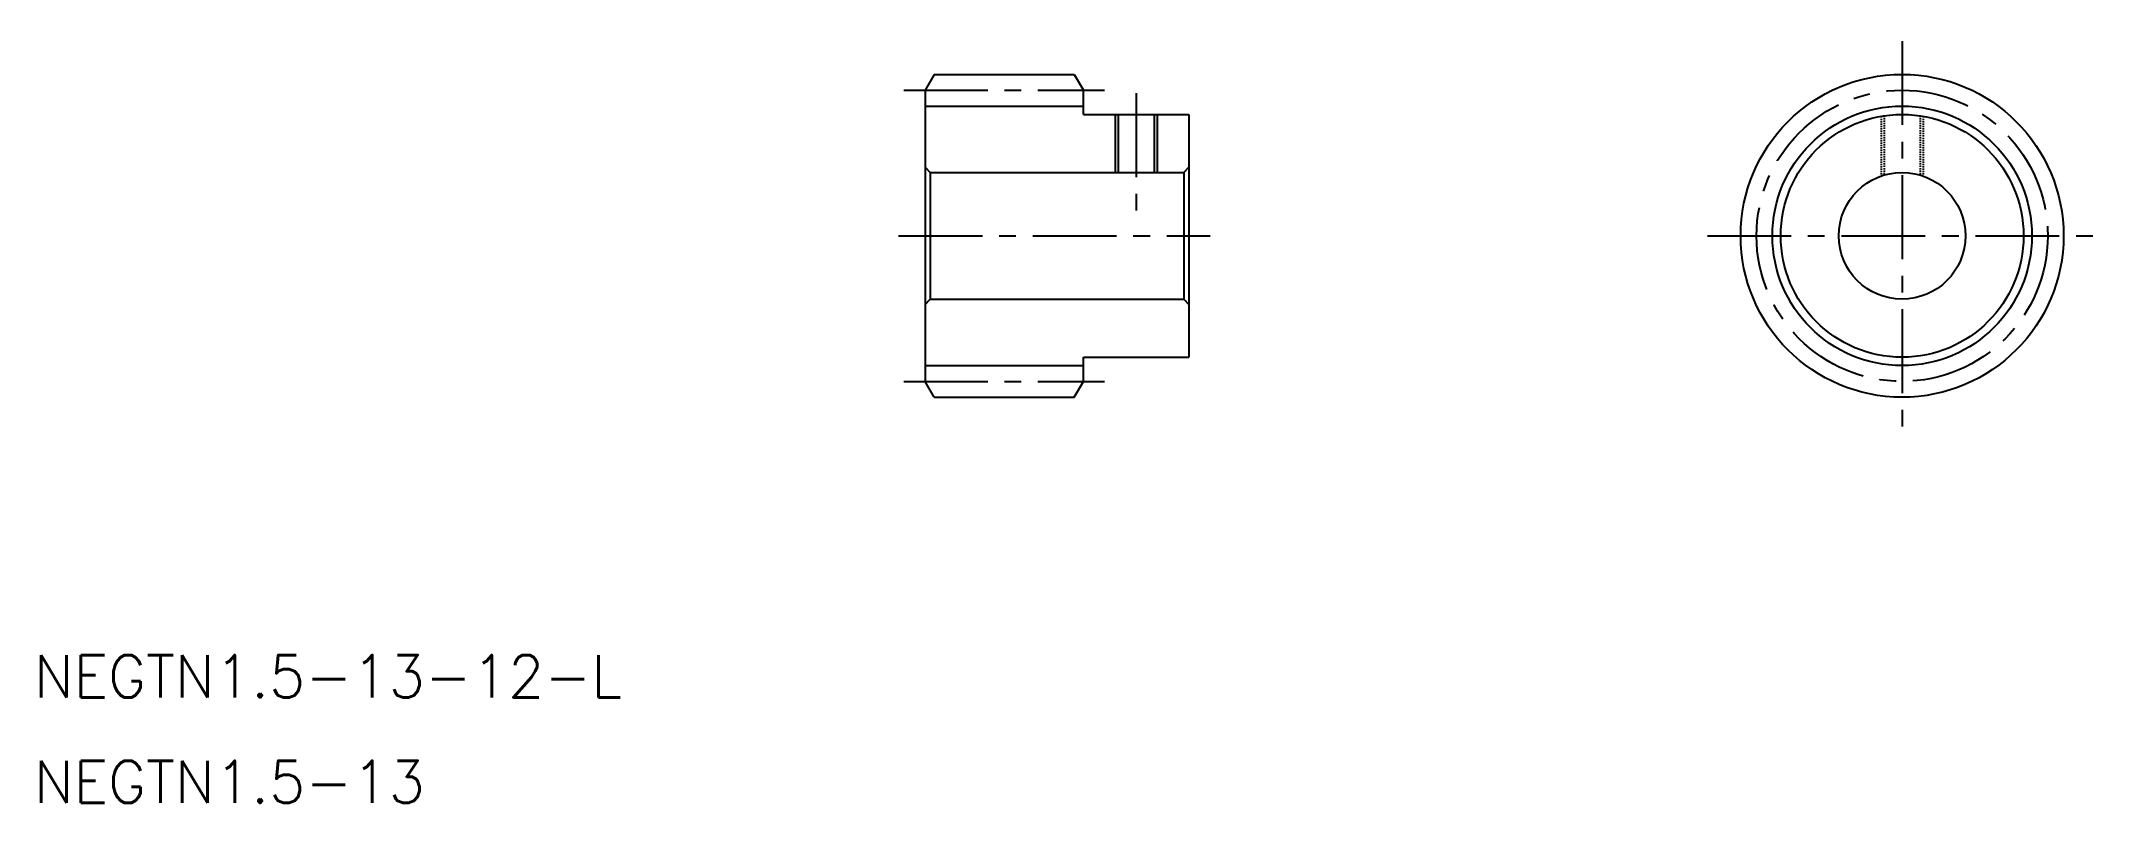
# Model space of a CAD drawing. Extents: x -51 to 143, y 117 to 189.
import ezdxf

# ---------------------------------------------------------------- set-up
doc = ezdxf.new("R2010")
doc.units = 0
doc.header["$LTSCALE"] = 0.25
doc.linetypes.add('CENTER', pattern=[50.8, 31.75, -6.35, 6.35, -6.35])
doc.linetypes.add('DASHED', pattern=[0.75, 0.5, -0.25])
doc.layers.get('0').update_dxf_attribs({"linetype": 'CONTINUOUS'})
doc.layers.add('CENTER', color=1, linetype='CENTER')
doc.styles.add('MISUMI', font='txt.shx')

msp = doc.modelspace()

# ---------------------------------------------------------------- linework, layer by layer
at = {"color": 7, "linetype": 'CONTINUOUS'}
for p, q in [((33.17, 185.79), (32.3, 184.29)), ((33.17, 185.79), (46.43, 185.79)), ((46.43, 185.79), (47.3, 184.29)), ((32.3, 184.29), (32.3, 156.71)), ((47.3, 182), (47.3, 184.29)), ((47.3, 182), (57.3, 182)), ((50.6, 182), (50.6, 176.5)), ((54, 182), (54, 176.5)), ((57.3, 182), (57.3, 159)), ((32.3, 177), (32.3, 164)), ((32.3, 177), (32.8, 176.5)), ((32.8, 176.5), (56.8, 176.5)), ((32.8, 176.5), (32.8, 164.5)), ((56.8, 176.5), (57.3, 177)), ((56.8, 176.5), (56.8, 164.5)), ((32.3, 172.75), (32.3, 172.75)), ((32.3, 170.5), (32.3, 170.5)), ((32.3, 164), (32.8, 164.5)), ((32.8, 164.5), (56.8, 164.5)), ((56.8, 164.5), (57.3, 164)), ((47.3, 159), (57.3, 159)), ((47.3, 156.71), (47.3, 159)), ((33.17, 155.21), (32.3, 156.71)), ((46.43, 155.21), (47.3, 156.71)), ((33.17, 155.21), (46.43, 155.21))]:
    msp.add_line(p, q, dxfattribs=at)
at = {"color": 3, "linetype": 'CONTINUOUS'}
for p, q in [((32.3, 182.79), (47.3, 182.79)), ((50.3, 182), (50.3, 176.5)), ((54.3, 182), (54.3, 176.5)), ((32.3, 158.21), (47.3, 158.21))]:
    msp.add_line(p, q, dxfattribs=at)
at = {"color": 3, "linetype": 'DASHED'}
for p, q in [((122.85, 181.82), (122.85, 176.15)), ((123.15, 181.87), (123.15, 176.25)), ((126.55, 181.87), (126.55, 176.25)), ((126.85, 181.82), (126.85, 176.15))]:
    msp.add_line(p, q, dxfattribs=at)
at = {"color": 7, "linetype": 'CONTINUOUS'}
for radius in [15.29, 11.5, 6]:
    msp.add_circle((124.85, 170.5), radius, dxfattribs=at)
at = {"color": 3, "linetype": 'CONTINUOUS'}
msp.add_circle((124.85, 170.5), 12.29, dxfattribs=at)
at = {"layer": 'CENTER', "color": 1, "linetype": 'CENTER'}
for p, q in [((124.85, 188.94), (124.85, 152.05)), ((30.3, 184.29), (49.3, 184.29)), ((52.3, 184), (52.3, 172.5)), ((29.8, 170.5), (59.3, 170.5)), ((106.4, 170.5), (143.3, 170.5)), ((30.3, 156.71), (49.3, 156.71))]:
    msp.add_line(p, q, dxfattribs=at)
msp.add_circle((124.85, 170.5), 13.79, dxfattribs=at)

# ---------------------------------------------------------------- texts
at = {"color": 7, "linetype": 'CONTINUOUS', "style": 'MISUMI'}
for s, p in [('NEGTN1.5-13-12-L', (-52.11, 126.78)), ('NEGTN1.5-13', (-52.11, 116.78))]:
    msp.add_text(s, height=4, dxfattribs=at).set_placement(p)

doc.saveas('drawing.dxf')
